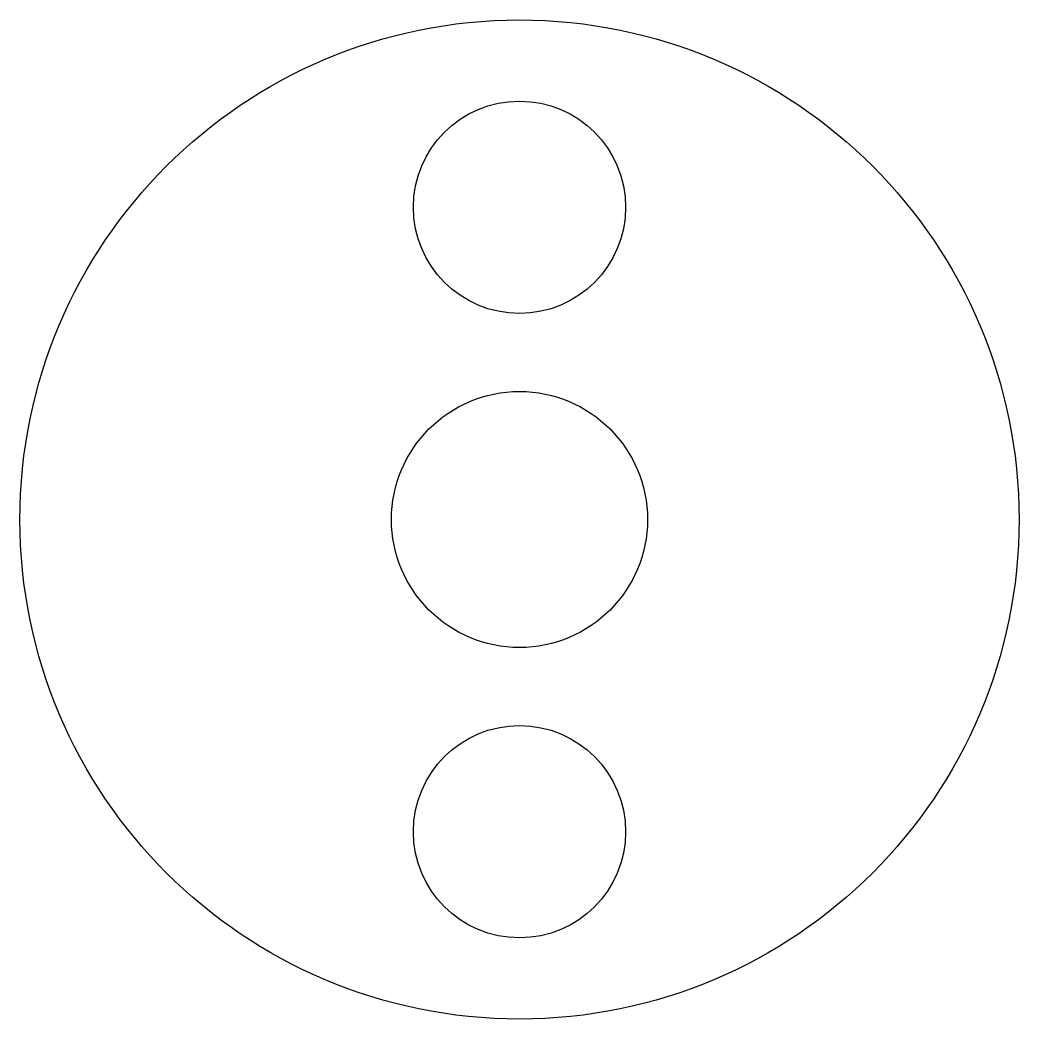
# Model space of a CAD drawing. Header units: millimetres. Extents: x -4 to 4, y -4 to 4.
import ezdxf

# ---------------------------------------------------------------- set-up
doc = ezdxf.new("R2010")
doc.units = ezdxf.units.MM
for name, color, linetype in [('HOLE_001', 7, 'CONTINUOUS'), ('HOLE_002', 7, 'CONTINUOUS'), ('HOLE_003', 7, 'CONTINUOUS'), ('OUTER', 7, 'CONTINUOUS')]:
    doc.layers.add(name, color=color, linetype=linetype)

msp = doc.modelspace()

# ---------------------------------------------------------------- linework, layer by layer
at = {"layer": 'HOLE_001'}
msp.add_circle((0, 2.5), 0.85, dxfattribs=at)
at = {"layer": 'HOLE_002'}
msp.add_circle((0, 0), 1.025, dxfattribs=at)
at = {"layer": 'HOLE_003'}
msp.add_circle((0, -2.5), 0.85, dxfattribs=at)
at = {"layer": 'OUTER'}
msp.add_circle((0, 0), 4, dxfattribs=at)

doc.saveas('drawing.dxf')
